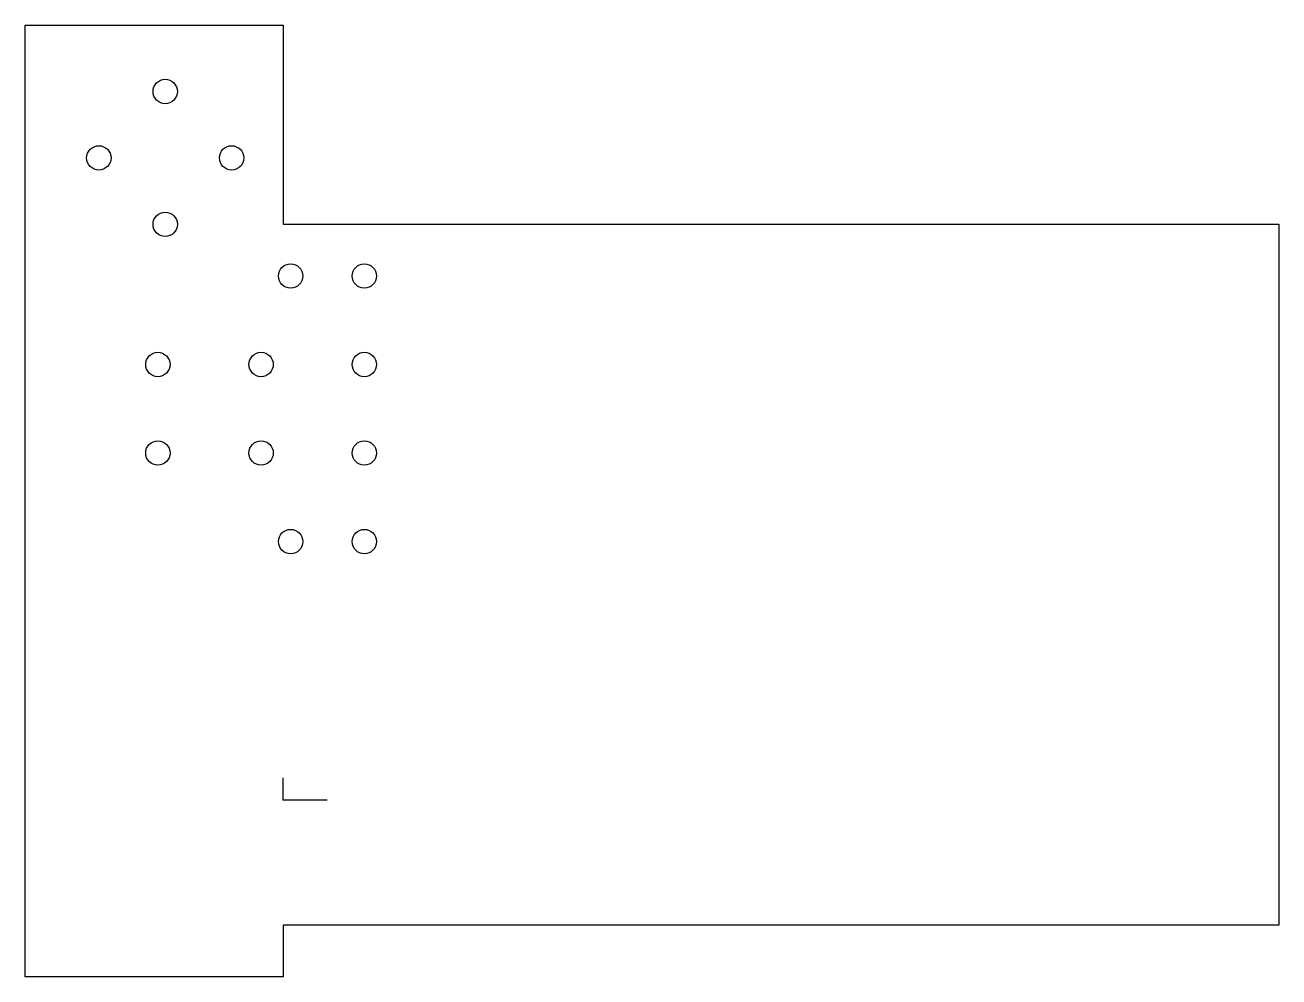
# Model space of a CAD drawing. Header units: millimetres. Extents: x -35 to 135, y -24 to 105.
import ezdxf

# ---------------------------------------------------------------- set-up
doc = ezdxf.new("R2010")
doc.units = ezdxf.units.MM
doc.header["$PDSIZE"] = -1

msp = doc.modelspace()

# ---------------------------------------------------------------- linework, layer by layer
at = {"color": 7, "linetype": 'Continuous', "lineweight": 25}
for p, q in [((-35, 105), (0, 105)), ((-35, -24), (-35, 105)), ((0, 105), (0, 78)), ((0, 78), (135, 78)), ((135, 78), (135, -17)), ((135, -17), (0, -17)), ((0, -17), (0, -24)), ((0, -24), (-35, -24))]:
    msp.add_line(p, q, dxfattribs=at)
at = {"color": 7, "linetype": 'Continuous'}
for q in [(0, 2.99), (5.98, 0)]:
    msp.add_line((0, 0), q, dxfattribs=at)
at = {"color": 7, "linetype": 'Continuous', "lineweight": 25}
for centre in [(-16, 96), (-25, 87), (-7, 87), (-16, 78), (1, 71), (11, 71), (-17, 59), (-3, 59), (11, 59), (-17, 47), (-3, 47), (11, 47), (1, 35), (11, 35)]:
    msp.add_circle(centre, 1.65, dxfattribs=at)
at = {"color": 7, "linetype": 'Continuous'}
msp.add_point((0, 0), dxfattribs=at)

doc.saveas('drawing.dxf')
